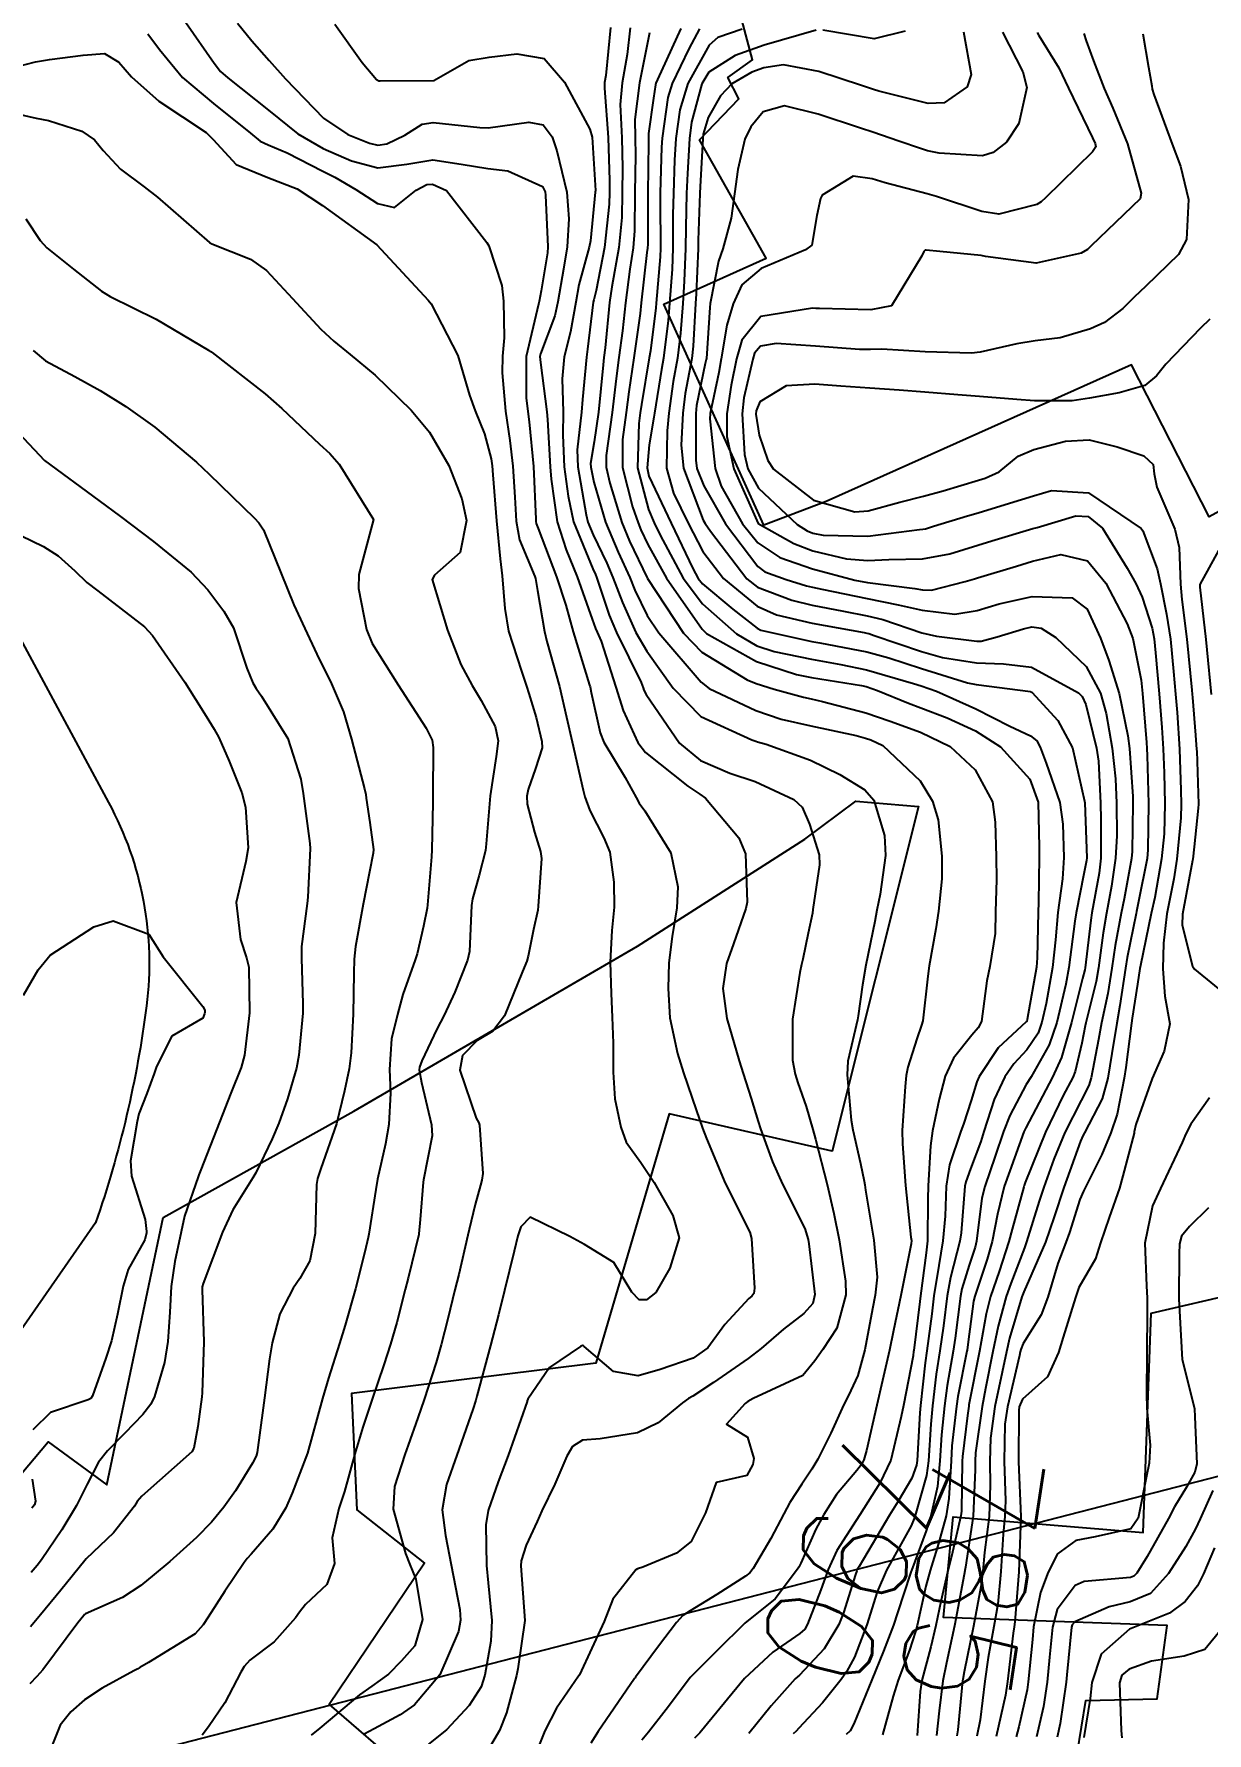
# Model space of a CAD drawing. Header units: metres. Extents: x 307586 to 320046, y 7427249 to 7434250.
# Drawn here: x 318970.4 to 319013.1, y 7428805.8 to 7428867.7 of the extents above; entities that cross this region are included whole.
import ezdxf
from ezdxf.enums import TextEntityAlignment as Align

# ---------------------------------------------------------------- set-up
doc = ezdxf.new("R2010")
doc.units = ezdxf.units.M
doc.header["$MEASUREMENT"] = 0
doc.linetypes.add('CONTINUO', pattern=[0])
for name, color, linetype in [('Cotas', 45, 'Continuous'), ('Curvas de Nivel 1m', 11, 'Continuous'), ('Curvas de Nivel 5m', 15, 'Continuous'), ('Edificações', 30, 'Continuous'), ('TEXTO', 45, 'Continuous'), ('Vias Primárias', 230, 'Continuous')]:
    doc.layers.add(name, color=color, linetype=linetype)
doc.styles.add('Style-STANDARD', font='STANDARD.shx')

msp = doc.modelspace()

# ---------------------------------------------------------------- linework, layer by layer
at = {"layer": 'Curvas de Nivel 1m', "flags": 128}
for points, elevation in [([(318975.924, 7428868.08), (318976.958, 7428866.597), (318977.19, 7428866.301), (318977.458, 7428866.062), (318978.936, 7428864.894), (318979.998, 7428864.029), (318980.918, 7428863.492), (318981.953, 7428863.044), (318982.911, 7428862.789), (318983.965, 7428862.926), (318984.914, 7428863.083), (318985.944, 7428862.929), (318986.911, 7428862.766), (318987.647, 7428862.676), (318988.905, 7428862.114), (318989.003, 7428861.919), (318989.02, 7428861.8), (318989.105, 7428859.918), (318989.089, 7428859.699), (318988.857, 7428858.317), (318988.783, 7428857.921), (318988.758, 7428857.828), (318988.308, 7428855.928), (318988.313, 7428854.425), (318988.378, 7428853.926), (318988.422, 7428853.549), (318988.573, 7428851.923), (318988.664, 7428850.011), (318988.669, 7428849.921), (318988.681, 7428849.85), (318988.75, 7428849.666), (318989.421, 7428847.913), (318989.755, 7428846.877), (318990.02, 7428845.907), (318990.622, 7428843.963), (318990.638, 7428843.9), (318990.681, 7428843.701), (318990.999, 7428842.227), (318991.134, 7428841.893), (318991.916, 7428840.609), (318992.31, 7428839.875), (318992.425, 7428839.667), (318992.628, 7428839.393), (318993.572, 7428837.86), (318993.836, 7428836.623), (318993.796, 7428835.858), (318993.619, 7428834.817), (318993.499, 7428833.861), (318993.484, 7428832.93), (318993.544, 7428831.86), (318993.816, 7428830.565), (318994.034, 7428829.855), (318994.5, 7428828.515), (318994.731, 7428827.848), (318994.871, 7428827.464), (318995.558, 7428825.839), (318996.446, 7428824.058), (318996.515, 7428823.829), (318996.618, 7428822.02), (318996.598, 7428821.827), (318996.519, 7428821.731), (318996.42, 7428821.649), (318995.547, 7428820.697), (318994.925, 7428819.845), (318994.389, 7428819.471), (318993.184, 7428819.063), (318992.383, 7428818.83), (318991.485, 7428818.985), (318990.428, 7428819.899), (318990.393, 7428819.926), (318990.36, 7428819.933), (318990.291, 7428819.901), (318989.165, 7428819.132), (318988.374, 7428817.983), (318988.353, 7428817.92), (318988.344, 7428817.892), (318987.659, 7428815.927), (318987.298, 7428814.971), (318986.923, 7428813.934), (318986.84, 7428813.412), (318986.869, 7428811.934), (318986.933, 7428811.294), (318987.067, 7428809.932), (318987.026, 7428809.171), (318986.809, 7428807.934), (318986.674, 7428807.511), (318986.242, 7428806.835), (318985.408, 7428805.952), (318984.756, 7428805.431)], 797), ([(318977.812, 7428868.057), (318978.331, 7428867.414), (318978.959, 7428866.697), (318979.549, 7428866.034), (318980.932, 7428864.602), (318981.825, 7428864.006), (318982.615, 7428863.69), (318982.919, 7428863.617), (318983.244, 7428863.663), (318983.901, 7428863.98), (318984.528, 7428864.377), (318984.93, 7428864.44), (318986.626, 7428864.255), (318986.927, 7428864.25), (318988.404, 7428864.455), (318988.929, 7428864.356), (318989.255, 7428863.917), (318989.425, 7428863.408), (318989.788, 7428861.911), (318989.866, 7428860.933), (318989.807, 7428859.911), (318989.675, 7428859.102), (318989.468, 7428857.914), (318989.358, 7428857.405), (318988.834, 7428856.019), (318988.815, 7428855.92), (318988.83, 7428855.711), (318989.068, 7428853.917), (318989.089, 7428853.628), (318989.189, 7428851.916), (318989.225, 7428851.467), (318989.439, 7428849.913), (318989.766, 7428848.887), (318990.163, 7428847.906), (318990.718, 7428846.37), (318990.839, 7428846.023), (318990.892, 7428845.897), (318991.037, 7428845.566), (318991.571, 7428843.887), (318991.839, 7428843.047), (318992.376, 7428841.874), (318992.658, 7428841.509), (318994.199, 7428840.295), (318994.635, 7428840), (318994.832, 7428839.848), (318996.049, 7428838.405), (318996.296, 7428837.833), (318996.359, 7428836.069), (318996.31, 7428835.833), (318995.858, 7428834.553), (318995.602, 7428833.84), (318995.469, 7428832.925), (318995.62, 7428831.839), (318996.062, 7428830.292), (318996.213, 7428829.833), (318996.504, 7428828.922), (318996.76, 7428828.091), (318996.845, 7428827.825), (318997.278, 7428826.615), (318997.642, 7428825.812), (318998.449, 7428824.188), (318998.574, 7428823.799), (318998.604, 7428823.635), (318998.813, 7428821.796), (318998.745, 7428821.47), (318998.412, 7428821.103), (318997.682, 7428820.533), (318996.86, 7428819.823), (318996.389, 7428819.457), (318995.131, 7428818.593), (318994.375, 7428818.098), (318994.217, 7428818.009), (318993.995, 7428817.854), (318993.112, 7428817.116), (318992.362, 7428816.754), (318991.009, 7428816.54), (318990.359, 7428816.495), (318989.997, 7428816.263), (318989.796, 7428815.906), (318989.353, 7428814.894), (318988.885, 7428813.914), (318988.709, 7428813.526), (318988.31, 7428812.67), (318988.126, 7428812.1), (318988.116, 7428811.922), (318988.261, 7428809.932), (318988.005, 7428808.173), (318987.963, 7428807.923), (318987.595, 7428806.571), (318987.344, 7428805.929), (318986.932, 7428805.223)], 796), ([(318974.542, 7428867.67), (318974.963, 7428867.098), (318975.809, 7428866.081), (318976.939, 7428865.134), (318978.278, 7428864.05), (318978.633, 7428863.757), (318978.919, 7428863.624), (318979.614, 7428863.335), (318980.909, 7428862.666), (318981.346, 7428862.452), (318982.115, 7428862.002), (318982.896, 7428861.499), (318983.524, 7428861.353), (318984.311, 7428861.976), (318984.696, 7428862.182), (318984.905, 7428862.195), (318985.408, 7428861.965), (318986.875, 7428860.077), (318986.948, 7428859.949), (318987.429, 7428858.512), (318987.485, 7428857.941), (318987.51, 7428856.61), (318987.456, 7428855.941), (318987.438, 7428855.327), (318987.562, 7428853.939), (318987.719, 7428852.863), (318987.822, 7428851.934), (318987.896, 7428850.803), (318987.948, 7428849.932), (318988.068, 7428849.252), (318988.633, 7428847.921), (318988.657, 7428847.846), (318988.728, 7428847.416), (318988.984, 7428845.917), (318989.069, 7428845.555), (318989.523, 7428843.912), (318989.783, 7428842.798), (318989.988, 7428841.907), (318990.392, 7428840.148), (318990.447, 7428839.902), (318990.628, 7428839.401), (318991.138, 7428838.412), (318991.353, 7428837.889), (318991.507, 7428836.791), (318991.519, 7428835.886), (318991.432, 7428835.035), (318991.373, 7428833.888), (318991.408, 7428832.744), (318991.437, 7428831.887), (318991.482, 7428830.932), (318991.482, 7428829.885), (318991.536, 7428828.917), (318991.762, 7428827.881), (318991.947, 7428827.338), (318992.48, 7428826.6), (318992.968, 7428825.865), (318993.651, 7428824.662), (318993.877, 7428823.856), (318993.545, 7428822.745), (318993.028, 7428821.864), (318992.69, 7428821.597), (318992.419, 7428821.596), (318992.162, 7428821.874), (318991.506, 7428822.957), (318990.44, 7428823.614), (318989.903, 7428823.905), (318988.453, 7428824.608), (318988.116, 7428824.257), (318988.009, 7428823.927), (318987.874, 7428823.365), (318987.521, 7428821.934), (318987.3, 7428821.046), (318987.017, 7428819.941), (318986.522, 7428818.095), (318986.482, 7428817.948), (318986.37, 7428817.611), (318985.792, 7428815.948), (318985.409, 7428814.882), (318985.253, 7428813.956), (318985.378, 7428813.019), (318985.578, 7428811.951), (318985.902, 7428810.323), (318985.923, 7428809.945), (318985.85, 7428809.527), (318985.168, 7428807.956), (318984.242, 7428806.856), (318983.722, 7428806.491), (318982.774, 7428805.985), (318982.422, 7428805.796)], 798), ([(318991.377, 7428867.896), (318991.209, 7428866.151), (318991.168, 7428865.897), (318991.16, 7428865.686), (318991.3, 7428863.894), (318991.342, 7428862.328), (318991.339, 7428861.893), (318991.327, 7428861.463), (318991.165, 7428859.896), (318990.857, 7428858.327), (318990.769, 7428857.986), (318990.752, 7428857.901), (318990.549, 7428856.19), (318990.507, 7428855.903), (318990.356, 7428854.358), (318990.323, 7428853.905), (318990.167, 7428852.528), (318990.19, 7428851.906), (318990.492, 7428850.168), (318990.557, 7428849.902), (318990.748, 7428849.431), (318991.247, 7428848.401), (318991.461, 7428847.889), (318991.815, 7428846.974), (318992.308, 7428845.876), (318992.703, 7428845.2), (318993.657, 7428843.86), (318994.673, 7428842.82), (318996.52, 7428841.976), (318996.664, 7428841.922), (318996.734, 7428841.899), (318997.05, 7428841.824), (318998.654, 7428841.236), (318999.725, 7428840.711), (319000.639, 7428840.154), (319000.959, 7428839.775), (319001.347, 7428838.496), (319001.387, 7428837.768), (319001.189, 7428836.362), (319001.078, 7428835.773), (319000.996, 7428835.364), (319000.673, 7428833.778), (319000.556, 7428833.055), (319000.398, 7428831.928), (319000.368, 7428831.782), (319000.021, 7428830.284), (318999.995, 7428829.785), (319000.14, 7428828.14), (319000.204, 7428827.783), (319000.481, 7428826.556), (319000.617, 7428825.921), (319000.637, 7428825.778), (319000.661, 7428825.586), (319000.969, 7428823.772), (319001.086, 7428822.426), (319001.011, 7428821.771), (319000.916, 7428821.272), (319000.642, 7428819.776), (319000.384, 7428818.844), (319000.046, 7428818.113), (318999.876, 7428817.785), (318999.405, 7428816.747), (318998.926, 7428815.794), (318998.706, 7428815.438), (318998.339, 7428814.89), (318997.911, 7428814.223), (318997.693, 7428813.806), (318997.216, 7428812.909), (318996.567, 7428811.817), (318996.451, 7428811.668), (318996.299, 7428811.544), (318995.253, 7428810.871), (318994.279, 7428810.282), (318994.016, 7428810.113), (318993.777, 7428809.855), (318993.131, 7428808.995), (318992.29, 7428807.87), (318992.276, 7428807.846), (318992.252, 7428807.817), (318990.927, 7428805.89), (318990.66, 7428805.46)], 794), ([(318992.099, 7428867.889), (318991.989, 7428866.915), (318991.801, 7428865.887), (318991.738, 7428865.091), (318991.789, 7428863.887), (318991.812, 7428862.787), (318991.806, 7428861.886), (318991.789, 7428860.987), (318991.684, 7428859.888), (318991.429, 7428858.462), (318991.346, 7428857.893), (318991.186, 7428856.244), (318991.141, 7428855.895), (318991.108, 7428855.617), (318990.945, 7428853.898), (318990.792, 7428852.819), (318990.658, 7428852.027), (318990.661, 7428851.901), (318990.775, 7428851.348), (318991.204, 7428849.893), (318991.659, 7428848.803), (318992.079, 7428847.88), (318992.272, 7428847.421), (318992.719, 7428846.506), (318993.142, 7428845.866), (318994.686, 7428844.078), (318994.973, 7428843.847), (318996.675, 7428843.04), (318997.59, 7428842.734), (318998.67, 7428842.491), (319000.321, 7428842.129), (319000.666, 7428842.039), (319000.86, 7428841.973), (319001.29, 7428841.771), (319002.644, 7428840.488), (319003.103, 7428839.745), (319003.301, 7428839.069), (319003.444, 7428837.742), (319003.433, 7428836.913), (319003.315, 7428835.743), (319003.223, 7428835.104), (319002.978, 7428833.746), (319002.931, 7428833.375), (319002.749, 7428831.748), (319002.701, 7428831.588), (319002.533, 7428831.099), (319002.204, 7428830.068), (319002.141, 7428829.756), (319002.108, 7428829.355), (319001.995, 7428827.757), (319002.002, 7428827.271), (319002.118, 7428825.755), (319002.313, 7428823.884), (319002.336, 7428823.752), (319002.328, 7428823.638), (319001.945, 7428821.757), (319001.684, 7428820.481), (319001.53, 7428819.763), (319001.278, 7428818.662), (319001.067, 7428817.77), (319000.691, 7428816.11), (319000.599, 7428815.776), (319000.518, 7428815.61), (319000.347, 7428815.384), (318999.61, 7428814.511), (318999.139, 7428813.792), (318998.857, 7428813.255), (318998.305, 7428812.02), (318998.233, 7428811.872), (318998.191, 7428811.801), (318997.377, 7428810.718), (318996.273, 7428809.837), (318995.263, 7428808.835), (318994.277, 7428807.85), (318994.253, 7428807.824), (318993.406, 7428806.694), (318992.763, 7428805.865), (318992.521, 7428805.574)], 793), ([(318992.796, 7428867.706), (318992.431, 7428865.878), (318992.267, 7428864.546), (318992.273, 7428863.88), (318992.285, 7428863.248), (318992.271, 7428861.879), (318992.259, 7428860.503), (318992.209, 7428859.88), (318992.083, 7428859.099), (318991.927, 7428857.884), (318991.82, 7428856.862), (318991.688, 7428855.887), (318991.587, 7428855.123), (318991.443, 7428853.89), (318991.222, 7428852.328), (318991.223, 7428851.893), (318991.353, 7428851.313), (318991.799, 7428849.884), (318992.074, 7428849.208), (318992.719, 7428847.87), (318992.733, 7428847.843), (318994.033, 7428845.857), (318994.703, 7428845.164), (318996.36, 7428844.161), (318996.686, 7428844.022), (318997.337, 7428843.82), (318998.409, 7428843.533), (318998.68, 7428843.468), (318999.098, 7428843.376), (319000.675, 7428842.959), (319001.559, 7428842.654), (319002.668, 7428842.252), (319003.745, 7428841.739), (319004.65, 7428840.888), (319005.283, 7428839.723), (319005.374, 7428838.974), (319005.413, 7428837.722), (319005.434, 7428836.892), (319005.397, 7428835.722), (319005.379, 7428834.924), (319005.189, 7428833.724), (319005.081, 7428833.201), (319004.88, 7428831.727), (319004.766, 7428831.501), (319004.535, 7428831.228), (319003.864, 7428830.395), (319003.557, 7428829.74), (319003.342, 7428828.904), (319003.104, 7428827.744), (319003.026, 7428827.206), (319002.936, 7428825.745), (319002.934, 7428825.277), (319002.918, 7428823.745), (319002.872, 7428823.312), (319002.666, 7428821.748), (319002.637, 7428821.531), (319002.416, 7428819.75), (319002.412, 7428819.73), (319002.391, 7428819.555), (319002.038, 7428817.755), (319001.962, 7428817.35), (319001.587, 7428815.761), (319001.181, 7428814.926), (319000.455, 7428813.778), (319000.321, 7428813.572), (318999.622, 7428812.474), (318999.308, 7428811.79), (318999.041, 7428811.043), (318998.551, 7428809.797), (318998.451, 7428809.619), (318998.269, 7428809.454), (318997.294, 7428808.778), (318996.253, 7428807.82), (318994.633, 7428805.844), (318994.432, 7428805.645)], 792), ([(318993.945, 7428867.865), (318993.089, 7428866.003), (318993.034, 7428865.869), (318993.014, 7428865.807), (318992.945, 7428865.33), (318992.761, 7428864.037), (318992.758, 7428863.872), (318992.761, 7428863.712), (318992.734, 7428861.873), (318992.739, 7428860.008), (318992.729, 7428859.872), (318992.706, 7428859.708), (318992.501, 7428857.875), (318992.459, 7428857.486), (318992.23, 7428855.879), (318992.052, 7428854.644), (318991.951, 7428853.883), (318991.815, 7428852.907), (318991.818, 7428851.884), (318992.184, 7428850.456), (318992.382, 7428849.876), (318992.489, 7428849.612), (318992.745, 7428849.082), (318993.423, 7428847.863), (318994.714, 7428846.005), (318994.878, 7428845.848), (318996.698, 7428844.829), (318998.151, 7428844.348), (318998.69, 7428844.25), (319000.519, 7428843.948), (319000.685, 7428843.912), (319001.101, 7428843.774), (319002.228, 7428843.306), (319002.677, 7428843.137), (319003.638, 7428842.776), (319004.669, 7428842.309), (319005.568, 7428841.721), (319006.645, 7428840.542), (319006.949, 7428839.705), (319006.985, 7428838.073), (319006.976, 7428837.705), (319006.953, 7428836.061), (319006.94, 7428835.705), (319006.909, 7428834.046), (319006.878, 7428833.705), (319006.544, 7428831.797), (319006.528, 7428831.725), (319006.512, 7428831.71), (319005.483, 7428830.766), (319004.793, 7428829.727), (319004.714, 7428829.525), (319004.504, 7428828.847), (319004.232, 7428827.996), (319004.133, 7428827.734), (319003.714, 7428826.505), (319003.596, 7428825.739), (319003.554, 7428824.642), (319003.478, 7428823.74), (319003.325, 7428822.85), (319003.149, 7428821.743), (319003.07, 7428821.087), (319002.888, 7428819.745), (319002.83, 7428819.304), (319002.66, 7428817.747), (319002.637, 7428817.48), (319002.538, 7428815.748), (319002.514, 7428815.585), (319002.343, 7428815.114), (319001.836, 7428814.252), (319001.529, 7428813.762), (319000.425, 7428811.899), (319000.359, 7428811.779), (319000.341, 7428811.741), (319000.3, 7428811.601), (318999.856, 7428810.207), (318999.688, 7428809.786), (318999.156, 7428808.899), (318998.254, 7428807.936), (318998.182, 7428807.873), (318998.101, 7428807.802), (318997.225, 7428806.828), (318996.42, 7428805.818)], 791), ([(318996.176, 7428867.838), (318995.286, 7428867.531), (318994.967, 7428867.249), (318994.197, 7428865.858), (318993.902, 7428864.897), (318993.761, 7428863.862), (318993.709, 7428863.068), (318993.668, 7428861.862), (318993.655, 7428861.098), (318993.65, 7428859.862), (318993.621, 7428859.107), (318993.529, 7428857.863), (318993.476, 7428857.235), (318993.306, 7428855.865), (318993.24, 7428855.453), (318992.982, 7428853.868), (318992.957, 7428853.713), (318992.791, 7428852.705), (318992.718, 7428851.871), (318992.778, 7428851.573), (318993.589, 7428849.862), (318994.382, 7428848.208), (318994.574, 7428847.852), (318994.731, 7428847.653), (318995.83, 7428846.73), (318996.715, 7428846.038), (318996.856, 7428845.969), (318997.501, 7428845.818), (318998.709, 7428845.556), (318999.002, 7428845.503), (319000.704, 7428845.178), (319001.509, 7428844.96), (319002.695, 7428844.569), (319004.373, 7428844.048), (319004.687, 7428843.984), (319006.663, 7428843.73), (319006.683, 7428843.728), (319006.711, 7428843.71), (319007.663, 7428842.685), (319008.197, 7428841.687), (319008.634, 7428839.749), (319008.64, 7428839.68), (319008.712, 7428837.679), (319008.704, 7428837.587), (319008.607, 7428837.095), (319008.325, 7428835.684), (319008.278, 7428835.374), (319008.066, 7428833.687), (319007.949, 7428833.081), (319007.623, 7428831.694), (319007.345, 7428830.883), (319006.684, 7428829.707), (319006.51, 7428829.433), (319005.911, 7428828.304), (319005.686, 7428827.718), (319005.383, 7428826.822), (319004.999, 7428825.725), (319004.897, 7428825.295), (319004.704, 7428823.727), (319004.653, 7428823.516), (319004.434, 7428822.862), (319004.165, 7428821.993), (319004.118, 7428821.733), (319003.929, 7428820.206), (319003.857, 7428819.735), (319003.633, 7428818.485), (319003.53, 7428817.738), (319003.422, 7428816.68), (319003.367, 7428815.74), (319003.279, 7428814.8), (319003.042, 7428813.743), (319002.868, 7428813.194), (319002.33, 7428811.75), (319002.326, 7428811.727), (319002.301, 7428811.646), (319001.829, 7428810.208), (319001.675, 7428809.759), (319001.315, 7428808.816), (319000.897, 7428807.77), (319000.237, 7428806.164), (319000.101, 7428805.915), (318999.951, 7428805.783)], 789), ([(318998.864, 7428867.802), (318996.967, 7428867.251), (318995.921, 7428866.883), (318994.957, 7428866.277), (318994.703, 7428865.852), (318994.334, 7428864.454), (318994.255, 7428863.857), (318994.178, 7428862.59), (318994.15, 7428861.858), (318994.12, 7428860.622), (318994.105, 7428859.858), (318994.057, 7428858.662), (318994.01, 7428857.858), (318993.928, 7428856.773), (318993.82, 7428855.86), (318993.667, 7428855.015), (318993.507, 7428853.863), (318993.441, 7428853.219), (318993.416, 7428851.864), (318993.673, 7428850.958), (318994.202, 7428849.856), (318994.743, 7428848.825), (318995.495, 7428847.842), (318996.723, 7428846.838), (318997.422, 7428846.521), (318998.717, 7428846.227), (319000.615, 7428845.88), (319000.714, 7428845.86), (319000.781, 7428845.846), (319000.977, 7428845.776), (319002.704, 7428845.185), (319003.467, 7428844.977), (319004.699, 7428844.776), (319005.679, 7428844.74), (319006.697, 7428844.616), (319008.41, 7428843.684), (319008.548, 7428843.548), (319008.679, 7428843.257), (319009.072, 7428841.676), (319009.136, 7428841.195), (319009.208, 7428839.674), (319009.225, 7428839.076), (319009.221, 7428837.674), (319009.164, 7428837.118), (319008.894, 7428835.677), (319008.856, 7428835.41), (319008.651, 7428833.679), (319008.638, 7428833.603), (319008.559, 7428833.291), (319008.162, 7428831.686), (319007.793, 7428830.422), (319007.468, 7428829.696), (319006.494, 7428827.856), (319006.446, 7428827.758), (319006.426, 7428827.711), (319005.908, 7428826.287), (319005.711, 7428825.718), (319005.46, 7428824.718), (319005.268, 7428823.722), (319005.088, 7428823.072), (319004.635, 7428821.728), (319004.594, 7428821.553), (319004.398, 7428820.07), (319004.358, 7428819.766), (319004.354, 7428819.73), (319004.024, 7428818.086), (319003.971, 7428817.734), (319003.808, 7428816.286), (319003.775, 7428815.736), (319003.697, 7428814.372), (319003.594, 7428813.737), (319003.319, 7428812.734), (319003.017, 7428811.743), (319002.861, 7428811.178), (319002.541, 7428809.747), (319002.485, 7428809.534), (319002.264, 7428808.85), (319001.845, 7428807.756), (319001.666, 7428807.178), (319001.282, 7428805.764)], 788), ([(319004.224, 7428867.737), (319004.51, 7428866.182), (319004.365, 7428865.736), (319003.527, 7428865.162), (319002.944, 7428865.128), (319001.148, 7428865.579), (319000.951, 7428865.638), (319000.515, 7428865.784), (318998.958, 7428866.298), (318997.679, 7428866.538), (318996.959, 7428866.43), (318996.523, 7428866.268), (318995.801, 7428865.842), (318995.379, 7428865.413), (318994.934, 7428864.621), (318994.759, 7428864.018), (318994.737, 7428863.852), (318994.645, 7428862.113), (318994.635, 7428861.853), (318994.576, 7428860.154), (318994.569, 7428859.853), (318994.499, 7428858.211), (318994.48, 7428857.854), (318994.394, 7428856.298), (318994.337, 7428855.855), (318994.093, 7428854.578), (318994.007, 7428853.858), (318993.952, 7428852.698), (318994.038, 7428851.857), (318994.755, 7428849.973), (318994.828, 7428849.849), (318995.022, 7428849.575), (318996.343, 7428847.834), (318996.73, 7428847.53), (318997.974, 7428847.06), (318998.724, 7428846.879), (318999.856, 7428846.654), (319000.72, 7428846.493), (319001.297, 7428846.349), (319002.714, 7428845.865), (319003.245, 7428845.745), (319004.711, 7428845.571), (319004.867, 7428845.572), (319005.452, 7428845.723), (319006.411, 7428846.018), (319006.717, 7428846.085), (319007.051, 7428846.04), (319007.588, 7428845.697), (319008.697, 7428844.639), (319009.217, 7428843.675), (319009.415, 7428842.934), (319009.643, 7428841.67), (319009.761, 7428840.554), (319009.789, 7428839.668), (319009.803, 7428838.487), (319009.764, 7428837.668), (319009.618, 7428836.655), (319009.427, 7428835.672), (319009.306, 7428834.949), (319009.138, 7428833.674), (319009.053, 7428833.18), (319008.684, 7428831.679), (319008.657, 7428831.564), (319008.532, 7428830.937), (319008.288, 7428829.911), (319008.2, 7428829.685), (319007.851, 7428829.034), (319007.21, 7428827.699), (319006.474, 7428825.868), (319006.43, 7428825.754), (319006.418, 7428825.711), (319005.996, 7428824.169), (319005.873, 7428823.716), (319005.521, 7428822.63), (319005.21, 7428821.722), (319005.05, 7428821.084), (319004.804, 7428819.724), (319004.426, 7428817.782), (319004.42, 7428817.729), (319004.369, 7428817.384), (319004.189, 7428815.897), (319004.179, 7428815.732), (319004.15, 7428813.908), (319004.129, 7428813.732), (319003.79, 7428812.254), (319003.661, 7428811.736), (319003.406, 7428810.619), (319003.221, 7428809.741), (319003.039, 7428808.968), (319002.714, 7428807.745), (319002.65, 7428807.345), (319002.54, 7428805.747)], 787), ([(319005.652, 7428867.723), (319006.384, 7428866.29), (319006.533, 7428865.714), (319006.242, 7428864.408), (319005.789, 7428863.721), (319005.302, 7428863.343), (319004.918, 7428863.232), (319003.345, 7428863.319), (319002.92, 7428863.412), (319002.662, 7428863.495), (319001.87, 7428863.766), (319000.928, 7428864.09), (319000.476, 7428864.239), (318998.937, 7428864.748), (318997.714, 7428865.045), (318996.938, 7428864.825), (318996.484, 7428864.28), (318996.264, 7428863.837), (318996.016, 7428862.735), (318995.89, 7428861.84), (318995.776, 7428860.955), (318995.472, 7428859.844), (318995.317, 7428859.397), (318995.01, 7428857.848), (318994.997, 7428857.703), (318994.869, 7428855.85), (318994.865, 7428855.817), (318994.83, 7428855.665), (318994.515, 7428854.145), (318994.486, 7428853.853), (318994.489, 7428852.15), (318994.527, 7428851.853), (318994.773, 7428851.217), (318995.566, 7428849.842), (318996.737, 7428848.279), (318996.994, 7428848.085), (318997.772, 7428847.814), (318998.508, 7428847.581), (318998.73, 7428847.527), (318999.072, 7428847.454), (319000.726, 7428847.12), (319001.855, 7428846.894), (319002.722, 7428846.689), (319003.906, 7428846.553), (319004.722, 7428846.683), (319005.519, 7428846.928), (319006.728, 7428847.188), (319008.182, 7428847.143), (319008.723, 7428846.727), (319009.212, 7428845.675), (319009.511, 7428844.861), (319009.896, 7428843.668), (319010.212, 7428842.12), (319010.266, 7428841.664), (319010.387, 7428839.913), (319010.389, 7428839.662), (319010.368, 7428837.909), (319010.345, 7428837.663), (319010.071, 7428836.192), (319009.965, 7428835.666), (319009.749, 7428834.495), (319009.629, 7428833.669), (319009.477, 7428832.747), (319009.254, 7428831.673), (319009.136, 7428831.072), (319008.871, 7428829.676), (319008.785, 7428829.403), (319008.505, 7428828.847), (319007.911, 7428827.689), (319007.509, 7428826.72), (319007.146, 7428825.7), (319006.98, 7428825.188), (319006.523, 7428823.709), (319006.441, 7428823.488), (319005.948, 7428822.194), (319005.782, 7428821.716), (319005.483, 7428820.637), (319005.299, 7428819.716), (319005.028, 7428818.369), (319004.904, 7428817.722), (319004.667, 7428816.036), (319004.652, 7428815.726), (319004.657, 7428815.417), (319004.58, 7428813.726), (319004.304, 7428811.867), (319004.279, 7428811.754), (319004.275, 7428811.73), (319003.955, 7428810.056), (319003.894, 7428809.734), (319003.609, 7428808.387), (319003.479, 7428807.738), (319003.339, 7428806.642), (319003.245, 7428805.74)], 786), ([(319008.607, 7428867.685), (319008.693, 7428867.407), (319008.963, 7428866.685), (319009.341, 7428865.676), (319009.658, 7428864.957), (319010.201, 7428863.667), (319010.697, 7428861.87), (319010.661, 7428861.662), (319009.762, 7428860.799), (319008.877, 7428859.95), (319008.736, 7428859.821), (319008.507, 7428859.685), (319006.869, 7428859.324), (319005.032, 7428859.568), (319004.872, 7428859.602), (319003.369, 7428859.745), (319002.874, 7428859.798), (319002.83, 7428859.794), (319002.785, 7428859.751), (319002.713, 7428859.594), (319001.607, 7428857.769), (319000.851, 7428857.627), (318998.982, 7428857.668), (318998.852, 7428857.676), (318998.736, 7428857.686), (318996.848, 7428857.378), (318996.155, 7428856.522), (318995.969, 7428855.839), (318995.778, 7428854.881), (318995.619, 7428853.842), (318995.618, 7428853.018), (318995.87, 7428851.839), (318996.753, 7428849.845), (318998.051, 7428849.115), (318998.743, 7428848.852), (318999.97, 7428848.559), (319000.74, 7428848.503), (319001.506, 7428848.534), (319002.741, 7428848.565), (319003.735, 7428848.748), (319004.746, 7428849.055), (319005.26, 7428849.213), (319006.752, 7428849.663), (319006.907, 7428849.708), (319008.317, 7428850.129), (319008.759, 7428850.102), (319009.283, 7428849.675), (319010.181, 7428848.223), (319010.498, 7428847.662), (319010.728, 7428847.171), (319011.099, 7428846.036), (319011.17, 7428845.653), (319011.214, 7428845.144), (319011.344, 7428843.65), (319011.443, 7428842.421), (319011.492, 7428841.648), (319011.528, 7428840.769), (319011.555, 7428839.646), (319011.533, 7428838.557), (319011.438, 7428837.648), (319011.184, 7428836.236), (319011.061, 7428835.653), (319010.671, 7428833.765), (319010.649, 7428833.659), (319010.557, 7428833.089), (319010.361, 7428831.845), (319010.337, 7428831.662), (319010.131, 7428830.051), (319010.079, 7428829.664), (319009.817, 7428828.35), (319009.592, 7428827.669), (319009.266, 7428826.891), (319008.653, 7428825.678), (319008.592, 7428825.558), (319008.466, 7428825.249), (319008.083, 7428824.051), (319007.954, 7428823.687), (319007.661, 7428822.918), (319007.299, 7428821.697), (319007.056, 7428821.057), (319006.397, 7428820.006), (319006.309, 7428819.786), (319006.289, 7428819.702), (319006.262, 7428819.573), (319005.825, 7428817.708), (319005.732, 7428817.075), (319005.707, 7428815.71), (319005.75, 7428814.291), (319005.734, 7428813.709), (319005.672, 7428813.065), (319005.582, 7428811.711), (319005.471, 7428810.526), (319005.332, 7428809.714), (319005.123, 7428808.578), (319005.006, 7428807.719), (319004.831, 7428806.313), (319004.711, 7428805.723)], 784), ([(319010.757, 7428867.662), (319010.961, 7428866.45), (319011.075, 7428865.779), (319011.095, 7428865.658), (319011.153, 7428865.454), (319011.823, 7428863.647), (319012.119, 7428862.846), (319012.416, 7428861.637), (319012.343, 7428860.177), (319012.049, 7428859.642), (319010.861, 7428858.488), (319010.443, 7428858.079), (319010.024, 7428857.668), (319009.355, 7428857.167), (319008.845, 7428856.932), (319007.75, 7428856.604), (319006.841, 7428856.497), (319006.172, 7428856.384), (319004.836, 7428856.079), (319004.52, 7428856.049), (319002.836, 7428856.099), (319001.251, 7428856.188), (319000.837, 7428856.178), (319000.441, 7428856.18), (318998.838, 7428856.297), (318997.415, 7428856.398), (318996.838, 7428856.302), (318996.626, 7428856.041), (318996.562, 7428855.833), (318996.232, 7428854.416), (318996.172, 7428853.836), (318996.262, 7428852.361), (318996.381, 7428851.834), (318996.772, 7428851.129), (318998.17, 7428849.809), (318998.532, 7428849.585), (318998.75, 7428849.5), (318999.119, 7428849.426), (319000.749, 7428849.384), (319002.624, 7428849.625), (319002.752, 7428849.643), (319002.842, 7428849.659), (319003.13, 7428849.746), (319004.371, 7428850.122), (319004.761, 7428850.238), (319005.9, 7428850.584), (319006.77, 7428850.85), (319007.426, 7428851.047), (319008.772, 7428850.968), (319010.696, 7428849.661), (319010.752, 7428849.583), (319011.28, 7428848.193), (319011.398, 7428847.65), (319011.62, 7428846.545), (319011.76, 7428845.644), (319011.875, 7428844.463), (319011.948, 7428843.641), (319012.003, 7428842.967), (319012.084, 7428841.639), (319012.138, 7428840.14), (319012.148, 7428839.637), (319012.134, 7428839.143), (319011.992, 7428837.639), (319011.878, 7428836.914), (319011.629, 7428835.644), (319011.503, 7428834.573), (319011.487, 7428833.646), (319011.554, 7428832.646), (319011.737, 7428831.642), (319011.532, 7428830.641), (319011.09, 7428829.651), (319010.496, 7428827.979), (319010.441, 7428827.713), (319010.432, 7428827.661), (319010.029, 7428826.113), (319009.899, 7428825.666), (319009.529, 7428824.597), (319009.216, 7428823.672), (319009.027, 7428823.084), (319008.427, 7428822.042), (319008.298, 7428821.682), (319007.853, 7428820.236), (319007.68, 7428819.687), (319007.281, 7428818.794), (319006.376, 7428817.988), (319006.258, 7428817.702), (319006.243, 7428817.573), (319006.232, 7428815.702), (319006.312, 7428813.711), (319006.237, 7428811.701), (319006.1, 7428809.879), (319006.072, 7428809.703), (319006.034, 7428809.467), (319005.832, 7428807.706), (319005.756, 7428807.215), (319005.411, 7428805.712)], 783), ([(319002.103, 7428867.763), (319000.97, 7428867.483), (318999.109, 7428867.799)], 788), ([(318968.944, 7428866.261), (318970.453, 7428866.65), (318970.959, 7428866.73), (318972.193, 7428866.895), (318972.961, 7428866.949), (318973.483, 7428866.637), (318973.949, 7428866.105), (318974.94, 7428865.214), (318976.669, 7428864.073), (318976.92, 7428863.816), (318977.761, 7428862.907), (318978.907, 7428862.44), (318979.974, 7428862.029), (318980.894, 7428861.424), (318982.873, 7428859.99), (318984.75, 7428857.971), (318984.852, 7428857.837), (318985.825, 7428855.96), (318986.247, 7428854.52), (318986.453, 7428853.954), (318986.795, 7428853.112), (318987.042, 7428852.203), (318987.075, 7428851.946), (318987.103, 7428851.62), (318987.232, 7428849.943), (318987.364, 7428848.565), (318987.444, 7428847.939), (318987.533, 7428846.75), (318987.67, 7428845.936), (318988.145, 7428844.474), (318988.318, 7428843.925), (318988.412, 7428843.656), (318988.672, 7428842.788), (318988.879, 7428841.918), (318988.891, 7428841.686), (318988.648, 7428840.93), (318988.388, 7428840.172), (318988.337, 7428839.924), (318988.345, 7428839.639), (318988.62, 7428838.613), (318988.838, 7428837.918), (318988.866, 7428837.661), (318988.754, 7428835.918), (318988.735, 7428835.774), (318988.58, 7428835.078), (318988.382, 7428834.106), (318988.33, 7428833.923), (318988.174, 7428833.541), (318987.521, 7428831.935), (318987.098, 7428831.378), (318986.529, 7428831.037), (318985.99, 7428830.486), (318985.899, 7428829.956), (318986.496, 7428828.209), (318986.587, 7428828.042), (318986.619, 7428827.948), (318986.729, 7428826.2), (318986.696, 7428825.947), (318986.647, 7428825.771), (318986.46, 7428825.068), (318986.241, 7428824.157), (318986.192, 7428823.953), (318985.86, 7428822.524), (318985.721, 7428821.957), (318985.459, 7428820.908), (318985.218, 7428819.962), (318985.034, 7428819.316), (318984.594, 7428817.968), (318984.366, 7428817.298), (318984.019, 7428816.31), (318983.902, 7428815.975), (318983.514, 7428814.8), (318983.47, 7428813.979), (318983.916, 7428812.365), (318984.074, 7428811.972), (318984.295, 7428811.428), (318984.544, 7428809.966), (318984.263, 7428809.01), (318983.777, 7428808.455), (318983.302, 7428807.98), (318982.698, 7428807.536), (318982.245, 7428807.227), (318980.807, 7428806.011), (318980.49, 7428805.755)], 799), ([(318970.102, 7428860.931), (318970.629, 7428860.142), (318970.87, 7428859.884), (318971.836, 7428859.099), (318972.855, 7428858.297), (318973.176, 7428858.107), (318974.845, 7428857.285), (318976.755, 7428856.15), (318976.833, 7428856.102), (318976.855, 7428856.091), (318976.88, 7428856.069), (318978.811, 7428854.563), (318979.418, 7428854.034), (318980.79, 7428852.731), (318981.169, 7428852.396), (318981.508, 7428852.009), (318982.753, 7428849.99), (318982.224, 7428847.998), (318982.215, 7428847.485), (318982.497, 7428845.993), (318982.705, 7428845.483), (318983.648, 7428843.98), (318984.667, 7428842.402), (318984.889, 7428841.968), (318984.931, 7428841.695), (318984.911, 7428839.967), (318984.911, 7428839.686), (318984.879, 7428837.967), (318984.862, 7428837.716), (318984.721, 7428835.969), (318984.71, 7428835.849), (318984.581, 7428835.193), (318984.347, 7428834.191), (318984.273, 7428833.973), (318983.819, 7428832.709), (318983.624, 7428831.979), (318983.415, 7428831.096), (318983.332, 7428829.982), (318983.372, 7428829.114), (318983.318, 7428827.982), (318983.192, 7428827.276), (318982.906, 7428825.986), (318982.835, 7428825.618), (318982.586, 7428823.989), (318982.561, 7428823.87), (318982.436, 7428823.346), (318982.096, 7428821.995), (318981.723, 7428820.68), (318981.513, 7428820.003), (318981.119, 7428818.747), (318980.897, 7428818.012), (318980.353, 7428816.02), (318979.793, 7428814.563), (318979.56, 7428814.028), (318979.097, 7428813.25), (318978.306, 7428812.339), (318978.16, 7428812.186), (318978.048, 7428812.043), (318977.346, 7428810.991), (318976.737, 7428810.055), (318976.555, 7428809.773), (318976.267, 7428809.445), (318974.569, 7428808.398), (318974.254, 7428808.216), (318974.175, 7428808.169), (318974.031, 7428808.092), (318972.876, 7428807.471), (318972.237, 7428807.045), (318971.741, 7428806.607), (318971.349, 7428806.123), (318970.781, 7428804.704)], 801), ([(319013.196, 7428857.28), (319012.846, 7428856.952), (319011.591, 7428855.649), (319011.255, 7428855.225), (319010.821, 7428854.869), (319009.887, 7428854.6), (319008.814, 7428854.406), (319008.187, 7428854.314), (319006.812, 7428854.313), (319006.173, 7428854.356), (319004.814, 7428854.467), (319004.018, 7428854.534), (319002.816, 7428854.629), (319001.884, 7428854.697), (319000.818, 7428854.774), (318999.76, 7428854.849), (318998.82, 7428854.917), (318997.778, 7428854.856), (318996.81, 7428854.275), (318996.684, 7428853.952), (318996.675, 7428853.831), (318996.795, 7428853.066), (318997.102, 7428852.141), (318997.316, 7428851.822), (318998.766, 7428850.697), (319000.277, 7428850.268), (319000.761, 7428850.312), (319001.904, 7428850.625), (319002.769, 7428850.841), (319003.484, 7428851.032), (319004.778, 7428851.421), (319005.014, 7428851.493), (319005.519, 7428851.723), (319006.211, 7428852.294), (319006.791, 7428852.542), (319007.944, 7428852.842), (319008.795, 7428852.891), (319009.821, 7428852.642), (319010.789, 7428852.308), (319011.127, 7428851.996), (319011.163, 7428851.654), (319011.261, 7428851.167), (319011.923, 7428849.642), (319012.08, 7428848.974), (319012.124, 7428847.639), (319012.175, 7428847.086), (319012.351, 7428845.635), (319012.538, 7428843.78), (319012.552, 7428843.632), (319012.561, 7428843.511), (319012.668, 7428842.15), (319012.71, 7428841.63), (319012.713, 7428841.579), (319012.775, 7428839.629), (319012.771, 7428839.49), (319012.617, 7428838.082), (319012.571, 7428837.631), (319012.564, 7428837.583), (319012.202, 7428835.636), (319012.187, 7428835.236), (319012.565, 7428833.744), (319012.632, 7428833.629), (319014.547, 7428832.063)], 782), ([(318970.368, 7428856.145), (318970.819, 7428855.769), (318971.892, 7428855.197), (318972.812, 7428854.691), (318973.748, 7428854.101), (318974.796, 7428853.352), (318976.315, 7428852.075), (318976.777, 7428851.642), (318978.422, 7428850.045), (318978.586, 7428849.877), (318978.749, 7428849.613), (318979.392, 7428848.033), (318979.86, 7428846.89), (318980.258, 7428846.025), (318980.699, 7428845.089), (318981.226, 7428844.012), (318981.663, 7428842.995), (318981.961, 7428842.001), (318982.432, 7428840.197), (318982.476, 7428839.992), (318982.492, 7428839.853), (318982.623, 7428838.973), (318982.751, 7428837.989), (318982.745, 7428837.855), (318982.605, 7428837.167), (318982.376, 7428835.993), (318982.106, 7428834.46), (318982.057, 7428833.998), (318982.045, 7428833.484), (318982.015, 7428831.998), (318981.941, 7428830.58), (318981.865, 7428830), (318981.704, 7428829.201), (318981.409, 7428828.006), (318980.841, 7428826.379), (318980.715, 7428826.016), (318980.687, 7428825.799), (318980.636, 7428824.017), (318980.433, 7428823.018), (318980.074, 7428822.376), (318979.83, 7428822.026), (318979.345, 7428821.094), (318979.066, 7428820.033), (318978.974, 7428819.447), (318978.787, 7428818.036), (318978.741, 7428817.665), (318978.518, 7428816.038), (318978.48, 7428815.91), (318978.347, 7428815.657), (318977.728, 7428814.65), (318977.311, 7428814.05), (318976.866, 7428813.506), (318976.312, 7428812.944), (318975.338, 7428812.074), (318974.778, 7428811.6), (318974.29, 7428811.198), (318973.62, 7428810.76), (318972.274, 7428810.175), (318972.239, 7428810.145), (318972.211, 7428810.111), (318971.999, 7428809.842), (318970.722, 7428808.133), (318970.5, 7428807.885), (318970.245, 7428807.622)], 802), ([(318968.877, 7428854.159), (318970.783, 7428852.14), (318972.762, 7428850.687), (318973.548, 7428850.102), (318974.744, 7428849.198), (318976.121, 7428848.076), (318976.727, 7428847.44), (318977.314, 7428846.656), (318977.656, 7428846.056), (318978.152, 7428844.588), (318978.361, 7428844.045), (318978.48, 7428843.842), (318978.678, 7428843.565), (318979.634, 7428842.03), (318980.116, 7428840.55), (318980.202, 7428840.024), (318980.436, 7428838.201), (318980.447, 7428838.022), (318980.369, 7428836.249), (318980.343, 7428836.023), (318980.137, 7428834.456), (318980.13, 7428834.024), (318980.19, 7428832.38), (318980.18, 7428832.024), (318980.044, 7428830.5), (318979.958, 7428830.026), (318979.625, 7428828.906), (318979.313, 7428828.032), (318979.068, 7428827.453), (318978.475, 7428826.218), (318978.367, 7428826.042), (318977.637, 7428824.871), (318977.261, 7428824.058), (318976.553, 7428822.197), (318976.524, 7428822.068), (318976.526, 7428821.964), (318976.576, 7428820.067), (318976.522, 7428818.215), (318976.508, 7428818.068), (318976.357, 7428816.992), (318976.212, 7428816.204), (318976.14, 7428816.072), (318974.326, 7428814.448), (318974.16, 7428814.256), (318974.053, 7428814.093), (318973.297, 7428813.116), (318972.303, 7428812.167), (318972.251, 7428812.111), (318971.374, 7428811.036), (318970.635, 7428810.135), (318970.268, 7428809.695)], 803), ([(318969.108, 7428849.798), (318970.742, 7428849.015), (318971.275, 7428848.668), (318971.888, 7428848.123), (318972.318, 7428847.707), (318972.726, 7428847.4), (318974.417, 7428846.093), (318974.708, 7428845.771), (318975.891, 7428844.078), (318976.671, 7428842.833), (318976.963, 7428842.363), (318977.125, 7428842.063), (318977.504, 7428841.204), (318977.97, 7428840.05), (318978.102, 7428839.522), (318978.192, 7428838.046), (318978.105, 7428837.545), (318977.763, 7428836.052), (318977.913, 7428834.71), (318978.132, 7428834.046), (318978.215, 7428833.701), (318978.246, 7428832.044), (318978.067, 7428830.499), (318977.936, 7428830.049), (318977.569, 7428829.12), (318977.151, 7428828.06), (318976.475, 7428826.327), (318976.401, 7428826.143), (318976.373, 7428826.071), (318975.877, 7428824.647), (318975.753, 7428824.077), (318975.523, 7428822.988), (318975.395, 7428822.08), (318975.344, 7428821.145), (318975.268, 7428820.081), (318975.146, 7428819.322), (318974.79, 7428818.086), (318974.657, 7428817.799), (318974.363, 7428817.431), (318973.701, 7428816.749), (318973.073, 7428816.103), (318972.751, 7428815.694), (318972.331, 7428814.895), (318971.946, 7428814.116), (318971.414, 7428813.224), (318970.668, 7428812.135), (318970.511, 7428811.925), (318970.296, 7428811.674)], 804), ([(319013.507, 7428848.861), (319012.833, 7428847.629), (319012.831, 7428847.53), (319013.042, 7428845.627), (319013.077, 7428845.256), (319013.238, 7428843.624)], 781), ([(319013.179, 7428828.951), (319012.496, 7428827.985), (319012.316, 7428827.633), (319012.18, 7428827.325), (319011.392, 7428825.646), (319011.1, 7428825.013), (319010.827, 7428823.654), (319010.883, 7428822.108), (319010.907, 7428821.653), (319010.917, 7428821.151), (319010.898, 7428819.652), (319010.885, 7428818.159), (319010.903, 7428817.652), (319011.017, 7428816.308), (319010.987, 7428815.65), (319010.872, 7428815.125), (319010.58, 7428813.656), (319010.319, 7428813.261), (319009.017, 7428812.972), (319008.315, 7428812.845), (319007.646, 7428812.351), (319007.306, 7428811.69), (319007.033, 7428810.952), (319006.776, 7428809.695), (319006.732, 7428809.232), (319006.586, 7428807.697), (319006.54, 7428807.407), (319006.237, 7428806.061), (319006.138, 7428805.701)], 782), ([(319013.144, 7428824.942), (319012.453, 7428824.269), (319012.165, 7428823.916), (319012.089, 7428823.635), (319012.078, 7428823.274), (319012.061, 7428821.635), (319012.165, 7428819.865), (319012.175, 7428819.633), (319012.187, 7428819.43), (319012.383, 7428818.66), (319012.631, 7428817.627), (319012.651, 7428817.346), (319012.714, 7428815.626), (319012.649, 7428815.327), (319012.34, 7428814.777), (319011.903, 7428814.063), (319011.691, 7428813.639), (319010.916, 7428812.258), (319010.534, 7428811.657), (319010.423, 7428811.536), (319010.3, 7428811.489), (319008.621, 7428811.353), (319008.296, 7428811.206), (319007.639, 7428810.33), (319007.465, 7428809.688), (319007.359, 7428808.591), (319007.268, 7428807.69), (319007.134, 7428806.801), (319006.887, 7428805.693)], 781), ([(319013.365, 7428812.567), (319012.957, 7428811.623), (319012.737, 7428811.185), (319012.288, 7428810.619), (319011.725, 7428810.195), (319010.392, 7428809.658), (319010.272, 7428809.61), (319009.234, 7428808.699), (319008.894, 7428807.674), (319008.833, 7428807.088), (319008.608, 7428805.676)], 779), ([(319013.611, 7428809.617), (319013.013, 7428808.875), (319012.263, 7428808.626), (319011.064, 7428808.451), (319010.258, 7428808.161), (319009.984, 7428807.934), (319009.909, 7428807.663), (319009.967, 7428805.931), (319009.986, 7428805.662)], 778)]:
    msp.add_lwpolyline(points, dxfattribs=dict(at, elevation=elevation))
at = {"layer": 'Curvas de Nivel 5m', "flags": 128}
for points, elevation in [([(318981.35, 7428868.016), (318982.347, 7428866.619), (318982.859, 7428866.001), (318982.952, 7428865.953), (318983.001, 7428865.951), (318984.953, 7428865.97), (318986.226, 7428866.691), (318986.962, 7428866.815), (318987.966, 7428866.938), (318988.961, 7428866.765), (318989.703, 7428865.913), (318990.628, 7428864.202), (318990.719, 7428863.902), (318990.833, 7428861.971), (318990.826, 7428861.901), (318990.647, 7428860.131), (318990.607, 7428859.903), (318990.232, 7428858.534), (318990.115, 7428857.907), (318989.928, 7428856.823), (318989.694, 7428855.911), (318989.619, 7428855.114), (318989.66, 7428853.911), (318989.649, 7428853.057), (318989.699, 7428851.911), (318989.836, 7428850.84), (318990.04, 7428849.907), (318990.736, 7428848.198), (318990.833, 7428847.998), (318990.872, 7428847.898), (318991.337, 7428846.509), (318991.599, 7428845.887), (318992.494, 7428844.064), (318992.572, 7428843.872), (318992.599, 7428843.788), (318992.68, 7428843.623), (318993.897, 7428841.858), (318994.653, 7428841.221), (318995.729, 7428840.757), (318996.642, 7428840.461), (318998.054, 7428839.809), (318998.355, 7428839.529), (318998.624, 7428838.905), (318998.97, 7428837.796), (318998.983, 7428837.423), (318998.749, 7428835.798), (318998.727, 7428835.663), (318998.58, 7428834.94), (318998.377, 7428833.991), (318998.335, 7428833.803), (318998.27, 7428833.514), (318998.002, 7428831.808), (318998.003, 7428830.325), (318998.107, 7428829.806), (318998.204, 7428829.499), (318998.501, 7428828.631), (318998.746, 7428827.797), (318998.84, 7428827.446), (318999.267, 7428825.792), (318999.512, 7428824.735), (318999.703, 7428823.787), (318999.935, 7428822.278), (318999.943, 7428821.785), (318999.621, 7428820.571), (318999.113, 7428819.793), (318998.812, 7428819.373), (318998.383, 7428818.842), (318996.567, 7428818.01), (318996.374, 7428817.897), (318996.279, 7428817.821), (318995.605, 7428817.071), (318996.361, 7428816.599), (318996.598, 7428815.818), (318996.565, 7428815.603), (318996.344, 7428815.206), (318995.226, 7428814.95), (318994.835, 7428813.842), (318994.312, 7428812.8), (318993.779, 7428812.384), (318992.561, 7428811.867), (318992.367, 7428811.804), (318992.301, 7428811.775), (318991.466, 7428810.702), (318991.145, 7428809.887), (318990.253, 7428807.955), (318990.233, 7428807.92), (318990.222, 7428807.9), (318989.412, 7428806.737), (318988.988, 7428805.912), (318988.772, 7428805.368)], 795), ([(318994.622, 7428867.855), (318994.227, 7428867.119), (318993.627, 7428865.863), (318993.464, 7428865.345), (318993.26, 7428863.867), (318993.238, 7428863.548), (318993.185, 7428861.867), (318993.186, 7428861.58), (318993.198, 7428859.867), (318993.185, 7428859.551), (318993.044, 7428857.868), (318993.027, 7428857.693), (318992.836, 7428856.132), (318992.793, 7428855.871), (318992.506, 7428854.176), (318992.461, 7428853.875), (318992.408, 7428853.485), (318992.369, 7428851.876), (318992.76, 7428850.352), (318992.974, 7428849.868), (318993.186, 7428849.429), (318994.022, 7428847.857), (318994.724, 7428846.925), (318995.963, 7428845.838), (318996.706, 7428845.401), (318997.333, 7428845.191), (318998.7, 7428844.913), (318999.763, 7428844.723), (319000.694, 7428844.528), (319002.41, 7428844.031), (319002.686, 7428843.944), (319003.248, 7428843.744), (319004.677, 7428843.107), (319005.91, 7428842.478), (319006.667, 7428842.119), (319006.893, 7428841.935), (319007.018, 7428841.705), (319007.231, 7428841.125), (319007.727, 7428839.694), (319007.846, 7428838.913), (319007.874, 7428837.691), (319007.83, 7428836.916), (319007.665, 7428835.694), (319007.576, 7428834.693), (319007.466, 7428833.696), (319007.231, 7428832.381), (319007.079, 7428831.702), (319006.94, 7428831.301), (319006.528, 7428830.699), (319006.053, 7428830.182), (319005.728, 7428829.718), (319005.342, 7428828.884), (319004.969, 7428827.725), (319004.857, 7428827.358), (319004.479, 7428826.362), (319004.309, 7428825.897), (319004.277, 7428825.732), (319004.145, 7428824.036), (319004.091, 7428823.734), (319003.754, 7428822.412), (319003.632, 7428821.738), (319003.497, 7428820.648), (319003.368, 7428819.74), (319003.236, 7428818.89), (319003.095, 7428817.743), (319003.034, 7428817.076), (319002.956, 7428815.744), (319002.885, 7428815.204), (319002.471, 7428813.749), (319002.432, 7428813.638), (319002.319, 7428813.379), (319001.421, 7428811.763), (319001.091, 7428810.968), (319000.711, 7428809.773), (319000.261, 7428808.599), (318999.975, 7428808.064), (318999.777, 7428807.785), (318999.097, 7428806.938), (318998.235, 7428806.011), (318998.133, 7428805.902), (318998.032, 7428805.802)], 790), ([(319006.91, 7428867.711), (319006.972, 7428867.61), (319007.692, 7428866.431), (319008.051, 7428865.694), (319008.926, 7428863.888), (319009.023, 7428863.679), (319009.04, 7428863.56), (319008.92, 7428863.37), (319007.213, 7428861.705), (319007.052, 7428861.556), (319006.899, 7428861.454), (319005.517, 7428861.101), (319004.895, 7428861.203), (319003.245, 7428861.747), (319002.904, 7428861.847), (319001.376, 7428862.242), (319000.909, 7428862.387), (319000.208, 7428862.489), (318999.081, 7428861.798), (318999.02, 7428861.68), (318998.892, 7428861.053), (318998.702, 7428859.976), (318998.481, 7428859.806), (318996.866, 7428859.127), (318996.164, 7428858.533), (318995.843, 7428857.84), (318995.619, 7428857.069), (318995.408, 7428855.844), (318995.323, 7428855.348), (318995.008, 7428853.848), (318994.991, 7428853.658), (318995.194, 7428851.846), (318995.413, 7428851.203), (318996.182, 7428849.836), (318996.746, 7428849.141), (318997.54, 7428848.617), (318998.737, 7428848.198), (319000.272, 7428847.785), (319000.732, 7428847.698), (319002.46, 7428847.483), (319002.73, 7428847.437), (319003.059, 7428847.417), (319004.285, 7428847.734), (319004.627, 7428847.838), (319004.734, 7428847.873), (319006.153, 7428848.301), (319006.741, 7428848.477), (319007.773, 7428848.724), (319008.741, 7428848.493), (319009.406, 7428847.673), (319010.183, 7428846.201), (319010.39, 7428845.663), (319010.69, 7428844.145), (319010.742, 7428843.659), (319010.886, 7428841.877), (319010.9, 7428841.656), (319010.911, 7428841.405), (319010.959, 7428839.655), (319010.94, 7428837.979), (319010.905, 7428837.656), (319010.597, 7428836.096), (319010.519, 7428835.735), (319010.508, 7428835.661), (319010.182, 7428834.05), (319010.123, 7428833.664), (319009.913, 7428832.303), (319009.804, 7428831.667), (319009.629, 7428830.567), (319009.484, 7428829.67), (319009.271, 7428828.907), (319008.633, 7428827.679), (319008.582, 7428827.589), (319008.49, 7428827.368), (319007.874, 7428825.689), (319007.531, 7428824.619), (319007.207, 7428823.699), (319006.425, 7428821.888), (319006.372, 7428821.762), (319006.355, 7428821.711), (319005.902, 7428820.206), (319005.794, 7428819.709), (319005.638, 7428818.964), (319005.371, 7428817.715), (319005.209, 7428816.565), (319005.18, 7428815.718), (319005.199, 7428814.858), (319005.156, 7428813.718), (319004.992, 7428812.402), (319004.926, 7428811.721), (319004.862, 7428811.154), (319004.592, 7428809.725), (319004.256, 7428808.061), (319004.198, 7428807.786), (319004.192, 7428807.731), (319004.018, 7428805.949), (319003.987, 7428805.732)], 785), ([(318968.931, 7428864.948), (318970.477, 7428864.595), (318970.929, 7428864.518), (318972.137, 7428864.128), (318972.603, 7428863.807), (318972.916, 7428863.421), (318973.546, 7428862.741), (318974.413, 7428862.095), (318974.897, 7428861.723), (318976.788, 7428860.071), (318976.872, 7428860.026), (318978.283, 7428859.465), (318978.863, 7428859.052), (318979.81, 7428858.03), (318980.842, 7428856.919), (318981.307, 7428856.483), (318981.909, 7428856.004), (318982.822, 7428855.242), (318984.121, 7428853.977), (318984.795, 7428853.174), (318985.496, 7428851.963), (318985.975, 7428850.747), (318986.142, 7428849.956), (318985.912, 7428848.788), (318984.976, 7428847.968), (318984.888, 7428847.811), (318985.45, 7428845.963), (318985.933, 7428844.719), (318986.346, 7428843.953), (318986.678, 7428843.411), (318987.182, 7428842.456), (318987.29, 7428841.941), (318987.224, 7428841.372), (318987, 7428839.944), (318986.858, 7428838.189), (318986.832, 7428837.947), (318986.604, 7428837.049), (318986.358, 7428836.189), (318986.327, 7428835.953), (318986.25, 7428834.271), (318986.182, 7428833.954), (318985.711, 7428832.798), (318985.326, 7428831.962), (318985.056, 7428831.444), (318984.518, 7428830.297), (318984.426, 7428830.059), (318984.419, 7428829.971), (318984.508, 7428829.509), (318984.867, 7428827.966), (318984.886, 7428827.569), (318984.576, 7428825.969), (318984.565, 7428825.876), (318984.451, 7428824.527), (318984.409, 7428824.005), (318984.406, 7428823.97), (318984.017, 7428822.384), (318983.914, 7428821.975), (318983.608, 7428820.775), (318983.375, 7428819.98), (318983.135, 7428819.233), (318982.711, 7428817.987), (318982.624, 7428817.734), (318982.363, 7428816.969), (318982.074, 7428815.994), (318981.705, 7428814.626), (318981.497, 7428814.002), (318981.248, 7428812.942), (318981.333, 7428812.005), (318981.056, 7428811.244), (318980.28, 7428810.509), (318980.065, 7428810.233), (318979.92, 7428810.024), (318979.14, 7428809.155), (318978.257, 7428808.489), (318978.046, 7428808.251), (318977.928, 7428808.043), (318977.347, 7428806.938), (318976.757, 7428806.055), (318976.516, 7428805.761)], 800), ([(318970.013, 7428832.681), (318970.558, 7428833.604), (318970.995, 7428834.134), (318972.574, 7428835.177), (318973.285, 7428835.394), (318974.575, 7428834.907), (318975.099, 7428834.085), (318976.545, 7428832.269), (318976.614, 7428832.139), (318976.623, 7428832.069), (318976.611, 7428832), (318976.54, 7428831.846), (318975.422, 7428831.189), (318974.854, 7428830.087), (318974.768, 7428829.829), (318974.503, 7428829.106), (318974.219, 7428828.37), (318974.154, 7428828.093), (318973.911, 7428826.656), (318973.947, 7428826.095), (318974.447, 7428824.525), (318974.5, 7428824.089), (318974.498, 7428824.034), (318974.44, 7428823.776), (318973.829, 7428822.696), (318973.643, 7428822.098), (318973.437, 7428821.07), (318973.225, 7428820.102), (318973.02, 7428819.47), (318972.531, 7428818.108), (318972.471, 7428818.01), (318972.371, 7428817.953), (318970.996, 7428817.498), (318970.354, 7428816.872)], 805), ([(318970.332, 7428815.073), (318970.461, 7428814.275), (318970.423, 7428814.139), (318970.322, 7428814.016)], 805), ([(319013.297, 7428814.662), (319012.836, 7428813.625), (319012.676, 7428813.27), (319012.313, 7428812.626), (319011.691, 7428811.639), (319011.032, 7428810.909), (319010.287, 7428810.602), (319009.524, 7428810.428), (319008.276, 7428809.882), (319008.18, 7428809.775), (319008.154, 7428809.681), (319007.989, 7428807.95), (319007.961, 7428807.683), (319007.746, 7428806.177), (319007.639, 7428805.686)], 780)]:
    msp.add_lwpolyline(points, dxfattribs=dict(at, elevation=elevation))
at = {"layer": 'Edificações'}
for points in [[(319018.947, 7428853.258), (319013.166, 7428850.091), (319010.337, 7428855.618), (318999.232, 7428850.644), (318996.955, 7428849.784), (318993.318, 7428857.826), (318997.048, 7428859.502), (318994.619, 7428863.809), (318996.049, 7428865.299), (318995.645, 7428866.075), (318996.546, 7428866.727), (318995.769, 7428869.646)], [(318966.304, 7428810.961), (318970.916, 7428816.431), (318973.055, 7428814.864), (318975.098, 7428824.596), (318982.041, 7428828.468), (318992.363, 7428834.462), (318998.452, 7428838.365), (319000.306, 7428839.741), (319002.587, 7428839.552), (318999.452, 7428827.004), (318993.511, 7428828.362), (318990.849, 7428819.295), (318981.955, 7428818.184), (318982.145, 7428813.959), (318984.616, 7428812.013), (318981.14, 7428806.872), (318983.896, 7428804.499), (318981.187, 7428801.223), (318978.478, 7428803.502), (318977.908, 7428803.027), (318977.052, 7428803.264), (318971.962, 7428794.896), (318971.767, 7428791.985), (318966.634, 7428787.096)]]:
    msp.add_lwpolyline(points, dxfattribs=at)
at = {"layer": 'Edificações', "elevation": 784.199}
msp.add_lwpolyline([(319007.886, 7428802.165), (319008.681, 7428807.012), (319011.274, 7428807.084), (319011.634, 7428809.746), (319003.496, 7428810.034), (319003.856, 7428813.703), (319010.77, 7428813.127), (319011.058, 7428821.112), (319014.298, 7428821.868), (319014.229, 7428845.711), (319017.254, 7428847.509), (319025.752, 7428852.401), (319029.065, 7428852.545), (319029.135, 7428842.507), (319027.476, 7428821.39), (319027.187, 7428800.494)], dxfattribs=at)
at = {"layer": 'TEXTO', "linetype": 'CONTINUO'}
msp.add_polyline3d([(319177.425, 7428857.429, 0), (318873.341, 7428779.047, 0)], dxfattribs=at)
at = {"layer": 'Vias Primárias', "elevation": 782.432}
msp.add_lwpolyline([(318967.268, 7428850.531), (318973.116, 7428839.69, -0.156604), (318974.493, 7428832.292, -0.052008), (318972.64, 7428824.4), (318968.126, 7428817.927)], format="xyb", dxfattribs=at)
msp.add_lwpolyline([(318967.268, 7428850.531), (318973.116, 7428839.69, -0.156604), (318974.493, 7428832.292, -0.052008), (318972.64, 7428824.4), (318968.126, 7428817.927)], format="xyb", dxfattribs=at)

# ---------------------------------------------------------------- texts
at = {"layer": 'Cotas', "style": 'Style-STANDARD'}
for s, rotation, p in [('790', 246.74301, (319000.243, 7428812.214, 790)), ('785', 261.30066, (319004.533, 7428811.568, 785))]:
    msp.add_text(s, height=4, rotation=rotation, dxfattribs=at).set_placement(p, align=Align.MIDDLE_CENTER)

doc.saveas('drawing.dxf')
